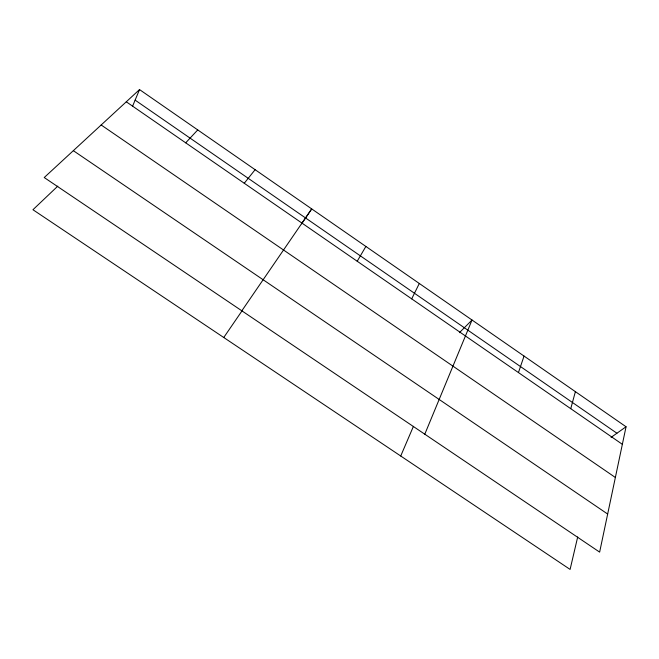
<?xml version="1.0" encoding="UTF-8"?>
<svg xmlns="http://www.w3.org/2000/svg" width="659" height="659" viewBox="0 0 659 659"><rect width="100%" height="100%" fill="white"/><g stroke="black" fill="none" stroke-linecap="round" stroke-linejoin="round"><path stroke-width="0.99" d="M626.05 426.768L599.641 552.118L44.227 177.535L139.527 89.575L626.05 426.768L611.066 437.387M577.696 536.945L570.101 569.425L32.95 209.735L57.786 186.135M570.752 408.679L575.389 391.652M518.444 372.566L524.053 356.074M424.791 434.199L472.033 320.019L459.397 332.688M132.541 106.321L139.527 89.575M400.721 456.003L413.44 426.324M411.694 298.865L419.305 283.485M357.211 261.244L365.877 246.45M301.633 223.772L311.707 208.911L241.837 310.801M223.755 337.499L242.084 310.76M244.258 183.251L255.124 169.692M185.698 142.822L197.741 129.922M73.338 150.672L607.664 514.045M101.165 124.988L615.366 477.478M135.128 100.127L616.923 433.235M126.281 101.799L622.351 444.306"/></g></svg>
